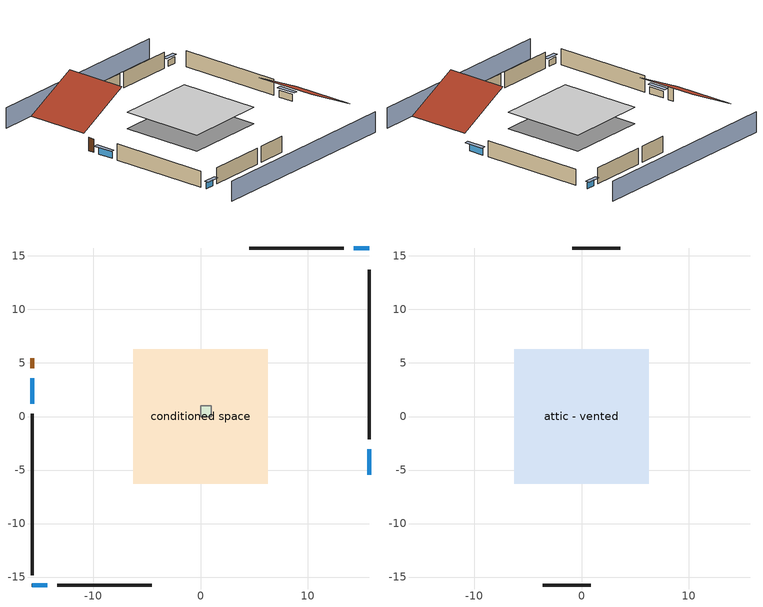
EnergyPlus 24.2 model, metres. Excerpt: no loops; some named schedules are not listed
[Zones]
conditioned space
 floor outside (Floor1 construction): -6.28,-6.28 -6.28,6.28 6.28,6.28 6.28,-6.28 z0.61
 wall outside (AdiabaticWallConstruction 1): -15.74,5.42 -15.74,4.5 z0.61:2.64
 wall outside (AdiabaticWallConstruction): 15.74,-5.42 15.74,-3.04 / -15.74,3.58 -15.74,1.2 z0.61:1.65; -15.74,-15.74 -14.29,-15.74 / 15.74,15.74 14.29,15.74 z0.61:1.56
 wall outside (Wall1 construction): 15.74,-2.11 15.74,13.73 z0.61:3.05
 wall outside (Wall2 construction): -13.36,-15.74 -4.56,-15.74 z0.61:3.05
 wall outside (Wall3 construction): -15.74,0.27 -15.74,-14.81 z0.61:3.05
 wall outside (Wall4 construction): 13.36,15.74 4.56,15.74 z0.61:3.05
 window (WindowConstruction): 15.74,-5.42 15.74,-3.04 z0.61:1.65
 window (WindowConstruction 1): -15.74,-15.74 -14.29,-15.74 z0.61:1.55
 window (WindowConstruction 2): -15.74,3.58 -15.74,1.2 z0.61:1.65
 window (WindowConstruction 3): 15.74,15.74 14.29,15.74 z0.61:1.55
 door (Door): -15.74,5.42 -15.74,4.5 z0.61:2.64
furnace airloop ret air zone
 floor adiabatic (AdiabaticConst): 0,0 0,1 1,1 1,0 z0
 wall adiabatic (AdiabaticConst): 0,1 0,0 1,0 1,1 0,1 z0:1
 ceiling adiabatic (AdiabaticConst): 1,0 1,1 0,1 0,0 z1
attic - vented
 floor to conditioned space (Floor2 construction Reversed): -6.28,-6.28 -6.28,6.28 6.28,6.28 6.28,-6.28 z3.05
 wall outside (Wall5 construction): -3.63,-15.74 0.86,-15.74 z0.61:3.05
 wall outside (Wall6 construction): 3.63,15.74 -0.86,15.74 z0.61:3.05
 roof outside (Roof1 construction): 15.74,-6.35,3.05 7.34,-6.35,7.25 7.34,-15.74,7.25 15.74,-15.74,3.05
 roof outside (Roof2 construction): -15.74,6.35,3.05 -7.34,6.35,7.25 -7.34,15.74,7.25 -15.74,15.74,3.05
shading: 15.74,20.31 -15.74,20.31 / -15.74,-20.31 15.74,-20.31 z0:3.05; 15.74,-2.74 15.74,-5.72 16.35,-5.72 16.35,-2.74 z1.95; -13.99,-15.74 -16.04,-15.74 -16.04,-16.35 -13.99,-16.35 z1.86; -15.74,0.9 -15.74,3.88 -16.35,3.88 -16.35,0.9 z1.95; 13.99,15.74 16.04,15.74 16.04,16.35 13.99,16.35 z1.86
[Building]
Building 1: Terrain=Suburbs
[Site:Location]
Portland Intl Arpt_OR: Latitude {deg}=45.59; Longitude {deg}=-122.6; Time Zone {hr}=-8; Elevation {m}=33; Keep Site Location Information=Yes
[Site:GroundTemperature:Shallow]
10.2558, 8.96328, 8.85977, 9.47314, 11.9355, 14.3863, 16.5111, 17.8571, 17.9714, 16.8767, 14.8061, 12.4304
[Site:WaterMainsTemperature]
Calculation Method=Schedule; Temperature Schedule=mains temperature schedule
[Material] Roughness=Rough; Thermal Absorptance=0.9
Name | Thickness {m} | Conductivity {W/m-K} | Density {kg/m3} | Specific Heat {J/kg-K} | Solar Absorptance | Visible Absorptance
asphalt or fiberglass shingles | 0.00635 | 0.162714 | 1121.4 | 1465.45 | 0.85 | 0.85
ceiling loosefill ins | 0.254 | 0.0480833 | 16.02 | 1046.75 | 0.7 | 0.7
ceiling stud and cavity | 0.1397 | 0.104117 | 65.682 | 1177.47 | 0.7 | 0.7
door material | 0.04445 | 0.0612267 | 512.64 | 1214.23 | 0.7 | 0.7
floor covering | 0.0127 | 0.0433444 | 54.468 | 1339.84 | 0.6 | 0.6
floor stud and cavity | 0.1397 | 0.501511 | 92.3553 | 1139.71 | 0.7 | 0.7
furniture material conditioned space 1 | 0.1524 | 0.115458 | 640.8 | 1214.23 | 0.6 | 0.6
gypsum board | 0.0127 | 0.160291 | 801 | 837.4 | 0.6 | 0.6
osb sheathing 0.5 in. | 0.0127 | 0.115458 | 512.64 | 1214.23 | 0.6 | 0.6
osb sheathing 0.5 in. 1 | 0.0127 | 0.115458 | 512.64 | 1214.23 | 0.7 | 0.7
osb sheathing 0.75 in. | 0.01905 | 0.115458 | 512.64 | 1214.23 | 0.7 | 0.7
roof rigid ins | 0.00281632 | 0.029427 | 32.04 | 1214.23 | 0.7 | 0.7
wall rigid ins | 0.512978 | 0.029427 | 32.04 | 1214.23 | 0.7 | 0.7
wall stud and cavity | 0.1397 | 0.550994 | 139.0536 | 1170.24 | 0.7 | 0.7
wall stud and cavity 1 | 0.1397 | 0.727959 | 139.0536 | 1170.24 | 0.6 | 0.6
wall stud and cavity 2 | 0.0889 | 0.380278 | 52.3479 | 1209.89 | 0.7 | 0.7
wall stud and cavity 3 | 0.0889 | 0.391764 | 83.0341 | 1211.67 | 0.7 | 0.7
wood siding | 0.0254 | 0.102417 | 544.68 | 1172.36 | 0.85 | 0.85
wood siding 1; wood siding 2 | 0.0254 | 0.102417 | 544.68 | 1172.36 | 0.7 | 0.7
[Material:NoMass]
Adiabatic: Roughness=Rough; Thermal Resistance {m2-K/W}=176.1; Thermal Absorptance=0.9; Solar Absorptance=0.7; Visible Absorptance=0.7
[WindowMaterial:SimpleGlazingSystem]
WindowMaterial: U-Factor {W/m2-K}=2.78222; Solar Heat Gain Coefficient=0.56
[Construction]
AdiabaticConst: Adiabatic
AdiabaticWallConstruction: wood siding 1, wall rigid ins, wall stud and cavity 2, gypsum board
AdiabaticWallConstruction 1: wood siding 2, wall rigid ins, wall stud and cavity 2, gypsum board
Door: door material
Floor1 construction: floor stud and cavity, osb sheathing 0.75 in., floor covering
Floor2 construction Reversed: gypsum board, ceiling stud and cavity, ceiling loosefill ins
furniture construction conditioned space 1: furniture material conditioned space 1
PartitionWallConstruction: gypsum board, wall stud and cavity 3, gypsum board
Roof1 construction; Roof2 construction: asphalt or fiberglass shingles, roof rigid ins, osb sheathing 0.5 in.
Wall1 construction; Wall2 construction; Wall3 construction; Wall4 construction: wood siding, osb sheathing 0.5 in. 1, wall stud and cavity, gypsum board
Wall5 construction; Wall6 construction: wood siding, osb sheathing 0.5 in. 1, wall stud and cavity 1
WindowConstruction; WindowConstruction 1; WindowConstruction 2; WindowConstruction 3: WindowMaterial
[Zone] Multiplier=1
Name | Volume {m3} | Part of Total Floor Area
attic - vented | 147.678 | Yes
conditioned space | 384.656 | Yes
furnace airloop ret air zone | 1 | No
[Space]
Name | Zone | Volume {m3} | Space Type
attic - vented 1 | attic - vented | 147.678
conditioned space 1 | conditioned space | 384.656
furnace airloop ret air space | furnace airloop ret air zone |  | Plenum Space Type
[OtherEquipment] Design Level Calculation Method=EquipmentLevel
Name | Fuel Type | Zone or ZoneList or Space or SpaceList | Schedule | Design Level {W} | Fraction Latent | Fraction Radiant | Fraction Lost
furnace airloop_0 RetCondToDZ; furnace airloop_0 SupCondToDZ; furnace airloop_0 SupSensLkToDZ | None | attic - vented 1 | Always On Discrete | 0 | 0 | 0 | 0
furnace airloop_0 SupLatLkToDZ | None | attic - vented 1 | Always On Discrete | 0 | 1 | 0 | 0
clothes dryer 1 | Electricity | conditioned space 1 | clothes_dryer | 0 | 0.015 | 0.081 | 0.85
cooking range 1 | Electricity | conditioned space 1 | cooking_range | 0 | 0.08 | 0.432 | 0.2
furnace airloop_0 SupCondToLv; furnace airloop_0 SupSensLkToCond; mech vent house fan sensible load; water heater sens | None | conditioned space 1 | Always On Discrete | 0 | 0 | 0 | 0
furnace airloop_0 SupLatLkToCond; mech vent house fan latent load; water heater lat | None | conditioned space 1 | Always On Discrete | 0 | 1 | 0 | 0
general water use latent | None | conditioned space 1 | general water use schedule | 62.594 | 1 | 0 | 0
general water use sensible | None | conditioned space 1 | general water use schedule | -61.6891 | 0 | 0.6 | 0
water heater energy adjustment1 | Electricity | conditioned space 1 | Always On Discrete | 0.01 | 0 | 0 | 1
furnace airloop_0 RetCondToRP; furnace airloop_0 RetSensLkToRP | None | furnace airloop ret air space | Always On Discrete | 0 | 0 | 0 | 0
furnace airloop_0 RetLatLkToRP | None | furnace airloop ret air space | Always On Discrete | 0 | 1 | 0 | 0
[ZoneInfiltration:DesignFlowRate] Schedule=Always On Discrete; Design Flow Rate Calculation Method=Flow/Zone; Design Flow Rate {m3/s}=0
Name | Zone or ZoneList or Space or SpaceList
attic_vented 1 duct leakage imbalance infil flow | attic - vented 1
infil flow; natural vent flow; whole house fan flow | conditioned space 1
[ZoneInfiltration:EffectiveLeakageArea]
infil attic - vented 1: Zone or Space=attic - vented 1; Schedule=Always On Discrete; Effective Air Leakage Area {cm2}=5257.79; Stack Coefficient=0.000195296; Wind Coefficient=3.78745e-05
[ZoneMixing] Schedule=Always On Continuous; Design Flow Rate Calculation Method=Flow/Zone; Design Flow Rate {m3/s}=0
Name | Zone or Space | Source Zone or Space
furnace airloop_0 ZoneMixCondToDZ mix; whole house fan mix | attic - vented | conditioned space
furnace airloop_0 ZoneMixDZToCond mix | conditioned space | attic - vented
[SurfaceProperty:IncidentSolarMultiplier] Incident Solar Multiplier=1; Incident Solar Multiplier Schedule=trans schedule winter=0.85 summer=0.7
Window1; Window2; Window3; Window4
[InternalMass] Zone or ZoneList=conditioned space; Space or SpaceList=conditioned space 1
Name | Construction | Surface Area {m2}
furniture mass conditioned space 1 | furniture construction conditioned space 1 | 63.09974
partition wall mass | PartitionWallConstruction | 157.749
[Lights]
interior lighting: Zone or ZoneList or Space or SpaceList=conditioned space 1; Schedule=lighting_interior; Design Level Calculation Method=LightingLevel; Lighting Level {W}=290.614; Return Air Fraction=0; Fraction Radiant=0.6; Fraction Visible=0.2; Fraction Replaceable=1
[People]
occupants: Zone or ZoneList or Space or SpaceList=conditioned space 1; Number of People Schedule=occupants; Number of People Calculation Method=People; Number of People=3; Fraction Radiant=0.314171; Sensible Heat Fraction=0.56303; Activity Level Schedule=occupants activity schedule; Carbon Dioxide Generation Rate {m3/s-W}=0; Enable ASHRAE 55 Comfort Warnings=No; Mean Radiant Temperature Calculation Type=EnclosureAveraged
[ElectricEquipment] Zone or ZoneList or Space or SpaceList=conditioned space 1; Design Level Calculation Method=EquipmentLevel
Name | Schedule | Design Level {W} | Fraction Latent | Fraction Radiant | Fraction Lost
ceiling fan | ceiling_fan | 18.7604 | 0 | 0.558 | 0
clothes dryer | clothes_dryer | 2549.64 | 0.015 | 0.081 | 0.85
clothes washer | clothes_washer | 387.086 | 0.03 | 0.162 | 0.7
cooking range | cooking_range | 644.476 | 0.08 | 0.432 | 0.2
dishwasher | dishwasher | 292.373 | 0.3 | 0.18 | 0.4
fridge | fridge schedule | 41.5354 | 0 | 0.6 | 0
mech vent bath fan 0 | mech vent bath fan 0 schedule | 30 | 0 | 0 | 1
mech vent house fan | mech vent house fan schedule | 0 | 0 | 0 | 1
mech vent house fan cfis | mech vent house fan cfis schedule | 0 | 0 | 0 | 0
mech vent range fan 0 | mech vent range fan 0 schedule | 30 | 0 | 0 | 1
misc permanent spa heater | misc permanent spa heater schedule | 408.008 | 0 | 0 | 1
misc permanent spa pump | misc permanent spa pump schedule | 426.676 | 0 | 0 | 1
misc plug loads | plug_loads_other | 179.571 | 0.021 | 0.558 | 0.049
misc tv | plug_loads_tv | 218.953 | 0 | 0.6 | 0
whole house fan | Always On Discrete | 0 | 0 | 0 | 1
[SpaceList]
Plenum Space Type: furnace airloop ret air space
[AvailabilityManager:Scheduled] Schedule=Always On Discrete
furnace airloop Availability Manager; room ac airloop Availability Manager
[AirLoopHVAC:ReturnPlenum]
Air Loop HVAC Return Plenum 1: Zone=furnace airloop ret air zone
[WaterUse:Equipment]
dishwasher: Peak Flow Rate {m3/s}=4.12809e-06; Flow Rate Fraction Schedule=hot_water_dishwasher
[Exterior:Lights]
exterior lighting: Schedule=exterior lighting schedule; Design Level {W}=10.6381
[EnergyManagementSystem:GlobalVariable]
furnace_airloop_0_DuctImbalLkExhFanEquivCond
furnace_airloop_0_DuctImbalLkExhFanEquivDZ
furnace_airloop_0_DuctImbalLkSupFanEquivCond
furnace_airloop_0_DuctImbalLkSupFanEquivDZ
furnace_airloop_0_DZ_T
furnace_airloop_0_DZ_W
furnace_airloop_0_RetCondToDZ
furnace_airloop_0_RetCondToRP
furnace_airloop_0_RetLatLkToRP
furnace_airloop_0_RetSensLkToRP
furnace_airloop_0_SupCondToDZ
furnace_airloop_0_SupCondToLv
furnace_airloop_0_SupLatLkToCond
furnace_airloop_0_SupLatLkToDZ
furnace_airloop_0_SupSensLkToCond
furnace_airloop_0_SupSensLkToDZ
furnace_airloop_0_ZoneMixCondToDZ
furnace_airloop_0_ZoneMixDZToCond
furnace_airloop_AH_MFR
furnace_airloop_AH_Tout
furnace_airloop_AH_VFR
furnace_airloop_AH_Wout
furnace_airloop_Fan_RTF
furnace_airloop_RA_T
furnace_airloop_Ra_W
infil_program_Qfan
infil_program_Qinf
natural_vent_program_Qnv
natural_vent_program_Qwhf
room_ac_airloop_Fan_RTF
[EnergyManagementSystem:Sensor]
Name | Output:Variable or Output:Meter Index Key | Output:Variable or Output:Meter
airflow_gain | infil flow | Infiltration Sensible Heat Gain Energy
airflow_gain_1 | natural vent flow | Infiltration Sensible Heat Gain Energy
airflow_gain_2 | whole house fan flow | Infiltration Sensible Heat Gain Energy
airflow_loss | infil flow | Infiltration Sensible Heat Loss Energy
airflow_loss_1 | natural vent flow | Infiltration Sensible Heat Loss Energy
airflow_loss_2 | whole house fan flow | Infiltration Sensible Heat Loss Energy
clg_load_cond |  | Cooling:EnergyTransfer:Zone:CONDITIONED SPACE
clg_load_duct |  | Cooling:EnergyTransfer:Zone:FURNACE AIRLOOP RET AIR ZONE
clg_sp_s; clg_sp_s_1 | cooling setpoint | Schedule Value
clothes_dryer_exhaust_0_sch_s | clothes_dryer | Schedule Value
cool_season | cooling season schedule | Schedule Value
ducts_conv | furnace airloop_0 RetCondToRP | Other Equipment Convective Heating Energy
ducts_conv_1 | furnace airloop_0 RetLatLkToRP | Other Equipment Convective Heating Energy
ducts_conv_2 | furnace airloop_0 RetSensLkToRP | Other Equipment Convective Heating Energy
ducts_conv_3 | furnace airloop_0 SupCondToLv | Other Equipment Convective Heating Energy
ducts_conv_4 | furnace airloop_0 SupLatLkToCond | Other Equipment Convective Heating Energy
ducts_conv_5 | furnace airloop_0 SupSensLkToCond | Other Equipment Convective Heating Energy
ducts_rad | furnace airloop_0 RetCondToRP | Other Equipment Radiant Heating Energy
ducts_rad_1 | furnace airloop_0 RetLatLkToRP | Other Equipment Radiant Heating Energy
ducts_rad_2 | furnace airloop_0 RetSensLkToRP | Other Equipment Radiant Heating Energy
ducts_rad_3 | furnace airloop_0 SupCondToLv | Other Equipment Radiant Heating Energy
ducts_rad_4 | furnace airloop_0 SupLatLkToCond | Other Equipment Radiant Heating Energy
ducts_rad_5 | furnace airloop_0 SupSensLkToCond | Other Equipment Radiant Heating Energy
furnace_airloop_0_DZ_T_s | attic - vented | Zone Air Temperature
furnace_airloop_0_DZ_W_s | attic - vented | Zone Mean Air Humidity Ratio
furnace_airloop_AH_MFR_s | Node 14 | System Node Mass Flow Rate
furnace_airloop_AH_Tout_s | Node 14 | System Node Temperature
furnace_airloop_AH_VFR_s | Node 14 | System Node Current Density Volume Flow Rate
furnace_airloop_AH_Wout_s | Node 14 | System Node Humidity Ratio
furnace_airloop_RA_T_s | Node 17 | System Node Temperature
furnace_airloop_Ra_W_s | Node 17 | System Node Humidity Ratio
htg_load_cond |  | Heating:EnergyTransfer:Zone:CONDITIONED SPACE
htg_load_duct |  | Heating:EnergyTransfer:Zone:FURNACE AIRLOOP RET AIR ZONE
htg_sp_s; htg_sp_s_1 | heating setpoint | Schedule Value
ig_ee_conv | ceiling fan | Electric Equipment Convective Heating Energy
ig_ee_conv_1 | clothes dryer | Electric Equipment Convective Heating Energy
ig_ee_conv_10 | whole house fan | Electric Equipment Convective Heating Energy
ig_ee_conv_3 | cooking range | Electric Equipment Convective Heating Energy
ig_ee_conv_4 | dishwasher | Electric Equipment Convective Heating Energy
ig_ee_conv_5 | fridge | Electric Equipment Convective Heating Energy
ig_ee_conv_6 | misc permanent spa heater | Electric Equipment Convective Heating Energy
ig_ee_conv_7 | misc permanent spa pump | Electric Equipment Convective Heating Energy
ig_ee_conv_8 | misc plug loads | Electric Equipment Convective Heating Energy
ig_ee_conv_9 | misc tv | Electric Equipment Convective Heating Energy
ig_ee_rad | ceiling fan | Electric Equipment Radiant Heating Energy
ig_ee_rad_1 | clothes dryer | Electric Equipment Radiant Heating Energy
ig_ee_rad_10 | whole house fan | Electric Equipment Radiant Heating Energy
ig_ee_rad_3 | cooking range | Electric Equipment Radiant Heating Energy
ig_ee_rad_4 | dishwasher | Electric Equipment Radiant Heating Energy
ig_ee_rad_5 | fridge | Electric Equipment Radiant Heating Energy
ig_ee_rad_6 | misc permanent spa heater | Electric Equipment Radiant Heating Energy
ig_ee_rad_7 | misc permanent spa pump | Electric Equipment Radiant Heating Energy
ig_ee_rad_8 | misc plug loads | Electric Equipment Radiant Heating Energy
ig_ee_rad_9 | misc tv | Electric Equipment Radiant Heating Energy
ig_lgt_conv | interior lighting | Lights Convective Heating Energy
ig_lgt_rad | interior lighting | Lights Radiant Heating Energy
ig_lgt_vis | interior lighting | Lights Visible Radiation Heating Energy
ig_oe_conv | clothes dryer 1 | Other Equipment Convective Heating Energy
ig_oe_conv_1 | cooking range 1 | Other Equipment Convective Heating Energy
ig_oe_conv_2 | general water use latent | Other Equipment Convective Heating Energy
ig_oe_conv_3 | general water use sensible | Other Equipment Convective Heating Energy
ig_oe_conv_4 | water heater energy adjustment1 | Other Equipment Convective Heating Energy
ig_oe_conv_5 | water heater lat | Other Equipment Convective Heating Energy
ig_oe_conv_6 | water heater sens | Other Equipment Convective Heating Energy
ig_oe_rad | clothes dryer 1 | Other Equipment Radiant Heating Energy
ig_oe_rad_1 | cooking range 1 | Other Equipment Radiant Heating Energy
ig_oe_rad_2 | general water use latent | Other Equipment Radiant Heating Energy
ig_oe_rad_3 | general water use sensible | Other Equipment Radiant Heating Energy
ig_oe_rad_4 | water heater energy adjustment1 | Other Equipment Radiant Heating Energy
ig_oe_rad_5 | water heater lat | Other Equipment Radiant Heating Energy
ig_oe_rad_6 | water heater sens | Other Equipment Radiant Heating Energy
ig_ppl_conv | occupants | People Convective Heating Energy
ig_ppl_rad | occupants | People Radiant Heating Energy
im_conv | furniture mass conditioned space 1 | Surface Inside Face Convection Heat Gain Energy
im_conv_1 | partition wall mass | Surface Inside Face Convection Heat Gain Energy
im_ig | furniture mass conditioned space 1 | Surface Inside Face Internal Gains Radiation Heat Gain Energy
im_ig_1 | partition wall mass | Surface Inside Face Internal Gains Radiation Heat Gain Energy
im_lgt | furniture mass conditioned space 1 | Surface Inside Face Lights Radiation Heat Gain Energy
im_lgt_1 | partition wall mass | Surface Inside Face Lights Radiation Heat Gain Energy
im_sol | furniture mass conditioned space 1 | Surface Inside Face Solar Radiation Heat Gain Energy
im_sol_1 | partition wall mass | Surface Inside Face Solar Radiation Heat Gain Energy
im_surf | furniture mass conditioned space 1 | Surface Inside Face Net Surface Thermal Radiation Heat Gain Energy
im_surf_1 | partition wall mass | Surface Inside Face Net Surface Thermal Radiation Heat Gain Energy
mech_vent_bath_fan_0_sch_s | mech vent bath fan 0 schedule | Schedule Value
mech_vent_range_fan_0_sch_s | mech vent range fan 0 schedule | Schedule Value
mv_conv | mech vent bath fan 0 | Electric Equipment Convective Heating Energy
mv_conv_1 | mech vent house fan | Electric Equipment Convective Heating Energy
mv_conv_2 | mech vent house fan cfis | Electric Equipment Convective Heating Energy
mv_conv_3 | mech vent range fan 0 | Electric Equipment Convective Heating Energy
mv_conv_4 | mech vent house fan latent load | Other Equipment Convective Heating Energy
mv_conv_5 | mech vent house fan sensible load | Other Equipment Convective Heating Energy
mv_rad | mech vent bath fan 0 | Electric Equipment Radiant Heating Energy
mv_rad_1 | mech vent house fan | Electric Equipment Radiant Heating Energy
mv_rad_2 | mech vent house fan cfis | Electric Equipment Radiant Heating Energy
mv_rad_3 | mech vent range fan 0 | Electric Equipment Radiant Heating Energy
mv_rad_4 | mech vent house fan latent load | Other Equipment Radiant Heating Energy
mv_rad_5 | mech vent house fan sensible load | Other Equipment Radiant Heating Energy
natural_vent_s | natural vent schedule | Schedule Value
out_pb_s |  | Site Outdoor Air Barometric Pressure
out_wt_s |  | Site Outdoor Air Humidity Ratio
site_vw_s |  | Site Wind Speed
ss_back_out | Window1 | Surface Window Shortwave from Zone Back Out Window Heat Transfer Rate
ss_back_out_1 | Window2 | Surface Window Shortwave from Zone Back Out Window Heat Transfer Rate
ss_back_out_2 | Window3 | Surface Window Shortwave from Zone Back Out Window Heat Transfer Rate
ss_back_out_3 | Window4 | Surface Window Shortwave from Zone Back Out Window Heat Transfer Rate
ss_conv | Door1 | Surface Inside Face Convection Heat Gain Energy
ss_conv_1 | Window1 | Surface Inside Face Convection Heat Gain Energy
ss_conv_2 | Window2 | Surface Inside Face Convection Heat Gain Energy
ss_conv_3 | Window3 | Surface Inside Face Convection Heat Gain Energy
ss_conv_4 | Window4 | Surface Inside Face Convection Heat Gain Energy
ss_ig | Door1 | Surface Inside Face Internal Gains Radiation Heat Gain Energy
ss_ig_1 | Window1 | Surface Inside Face Internal Gains Radiation Heat Gain Energy
ss_ig_2 | Window2 | Surface Inside Face Internal Gains Radiation Heat Gain Energy
ss_ig_3 | Window3 | Surface Inside Face Internal Gains Radiation Heat Gain Energy
ss_ig_4 | Window4 | Surface Inside Face Internal Gains Radiation Heat Gain Energy
ss_lgt | Door1 | Surface Inside Face Lights Radiation Heat Gain Energy
ss_sol | Door1 | Surface Inside Face Solar Radiation Heat Gain Energy
ss_surf | Door1 | Surface Inside Face Net Surface Thermal Radiation Heat Gain Energy
ss_surf_1 | Window1 | Surface Inside Face Net Surface Thermal Radiation Heat Gain Energy
ss_surf_2 | Window2 | Surface Inside Face Net Surface Thermal Radiation Heat Gain Energy
ss_surf_3 | Window3 | Surface Inside Face Net Surface Thermal Radiation Heat Gain Energy
ss_surf_4 | Window4 | Surface Inside Face Net Surface Thermal Radiation Heat Gain Energy
ss_trans_in | Window1 | Surface Window Transmitted Solar Radiation Rate
ss_trans_in_1 | Window2 | Surface Window Transmitted Solar Radiation Rate
ss_trans_in_2 | Window3 | Surface Window Transmitted Solar Radiation Rate
ss_trans_in_3 | Window4 | Surface Window Transmitted Solar Radiation Rate
ss_trans_out | Window1 | Surface Inside Face Initial Transmitted Diffuse Transmitted Out Window Solar Radiation Rate
ss_trans_out_1 | Window2 | Surface Inside Face Initial Transmitted Diffuse Transmitted Out Window Solar Radiation Rate
ss_trans_out_2 | Window3 | Surface Inside Face Initial Transmitted Diffuse Transmitted Out Window Solar Radiation Rate
ss_trans_out_3 | Window4 | Surface Inside Face Initial Transmitted Diffuse Transmitted Out Window Solar Radiation Rate
s_conv | Floor1 | Surface Inside Face Convection Heat Gain Energy
s_conv_1 | Floor2 | Surface Inside Face Convection Heat Gain Energy
s_conv_2 | Wall1 | Surface Inside Face Convection Heat Gain Energy
s_conv_3 | Wall2 | Surface Inside Face Convection Heat Gain Energy
s_conv_4 | Wall3 | Surface Inside Face Convection Heat Gain Energy
s_conv_5 | Wall4 | Surface Inside Face Convection Heat Gain Energy
s_ig | Floor1 | Surface Inside Face Internal Gains Radiation Heat Gain Energy
s_ig_1 | Floor2 | Surface Inside Face Internal Gains Radiation Heat Gain Energy
s_ig_2 | Wall1 | Surface Inside Face Internal Gains Radiation Heat Gain Energy
s_ig_3 | Wall2 | Surface Inside Face Internal Gains Radiation Heat Gain Energy
s_ig_4 | Wall3 | Surface Inside Face Internal Gains Radiation Heat Gain Energy
s_ig_5 | Wall4 | Surface Inside Face Internal Gains Radiation Heat Gain Energy
s_lgt | Floor1 | Surface Inside Face Lights Radiation Heat Gain Energy
s_lgt_1 | Floor2 | Surface Inside Face Lights Radiation Heat Gain Energy
s_lgt_2 | Wall1 | Surface Inside Face Lights Radiation Heat Gain Energy
s_lgt_3 | Wall2 | Surface Inside Face Lights Radiation Heat Gain Energy
s_lgt_4 | Wall3 | Surface Inside Face Lights Radiation Heat Gain Energy
s_lgt_5 | Wall4 | Surface Inside Face Lights Radiation Heat Gain Energy
s_sol | Floor1 | Surface Inside Face Solar Radiation Heat Gain Energy
s_sol_1 | Floor2 | Surface Inside Face Solar Radiation Heat Gain Energy
s_sol_2 | Wall1 | Surface Inside Face Solar Radiation Heat Gain Energy
s_sol_3 | Wall2 | Surface Inside Face Solar Radiation Heat Gain Energy
s_sol_4 | Wall3 | Surface Inside Face Solar Radiation Heat Gain Energy
s_sol_5 | Wall4 | Surface Inside Face Solar Radiation Heat Gain Energy
s_surf | Floor1 | Surface Inside Face Net Surface Thermal Radiation Heat Gain Energy
s_surf_1 | Floor2 | Surface Inside Face Net Surface Thermal Radiation Heat Gain Energy
s_surf_2 | Wall1 | Surface Inside Face Net Surface Thermal Radiation Heat Gain Energy
s_surf_3 | Wall2 | Surface Inside Face Net Surface Thermal Radiation Heat Gain Energy
s_surf_4 | Wall3 | Surface Inside Face Net Surface Thermal Radiation Heat Gain Energy
s_surf_5 | Wall4 | Surface Inside Face Net Surface Thermal Radiation Heat Gain Energy
water_heater_T_set | water heater setpoint | Schedule Value
[EnergyManagementSystem:Actuator]
Name | Actuated Component Unique | Actuated Component Type | Actuated Component Control Type
attic_vented_1_duct_leakage_imbalance_infil_flow_act | attic_vented 1 duct leakage imbalance infil flow | Zone Infiltration | Air Exchange Flow Rate
fridge_schedule_act | fridge schedule | Schedule:Constant | Schedule Value
furnace_airloop_0_RetCondToDZ_act | furnace airloop_0 RetCondToDZ | OtherEquipment | Power Level
furnace_airloop_0_RetCondToRP_act | furnace airloop_0 RetCondToRP | OtherEquipment | Power Level
furnace_airloop_0_RetLatLkToRP_act | furnace airloop_0 RetLatLkToRP | OtherEquipment | Power Level
furnace_airloop_0_RetSensLkToRP_act | furnace airloop_0 RetSensLkToRP | OtherEquipment | Power Level
furnace_airloop_0_SupCondToDZ_act | furnace airloop_0 SupCondToDZ | OtherEquipment | Power Level
furnace_airloop_0_SupCondToLv_act | furnace airloop_0 SupCondToLv | OtherEquipment | Power Level
furnace_airloop_0_SupLatLkToCond_act | furnace airloop_0 SupLatLkToCond | OtherEquipment | Power Level
